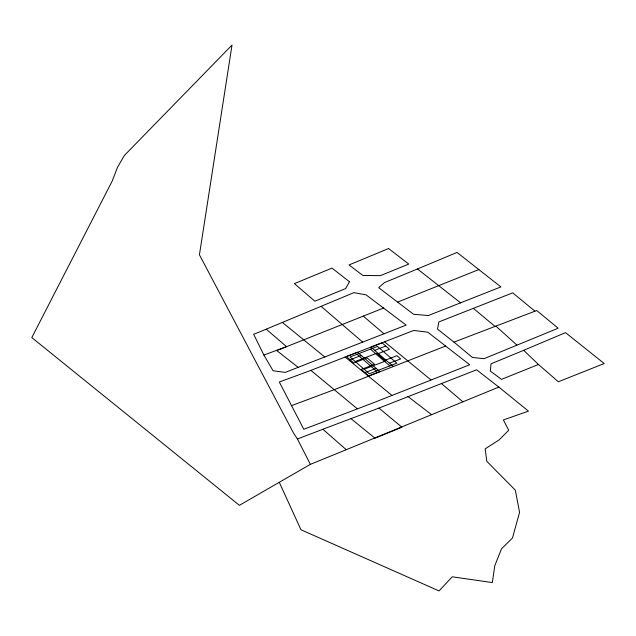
<?xml version="1.0" encoding="UTF-8"?>
<svg xmlns="http://www.w3.org/2000/svg" width="636" height="636" viewBox="0 0 636 636"><rect width="100%" height="100%" fill="white"/><g stroke="black" fill="none" stroke-linecap="round" stroke-linejoin="round"><path stroke-width="0.95" d="M310.368 464.352L239.398 505.326L31.8 337.597L112.222 181.022L117.541 167.252L124.322 155.526L232.013 45.077L199.434 254.805L293.601 433.172L297.425 438.991L310.368 464.352L346.278 449.732L322.873 429.236L378.937 408.089L476.618 369.786L498.767 387.054M453.969 342.12L472.429 357.456L484.02 358.688L558.177 328.216L536.712 310.519L453.969 342.12L437.481 329.114L438.864 321.951L512.703 292.846L534.836 311.099M523.69 350.309L565.515 332.636L604.2 363.53L558.352 381.775L538.461 364.476L523.69 350.309L491.024 363.816L490.34 371.13L501.51 379.358L538.461 364.476M263.868 355.039L286.582 346.7L266.23 329.162L353.878 292.663L365.986 294.794L406.142 325.107L285.286 372.386L273.098 370.788L263.868 355.039L253.661 334.298L266.285 329.186M279.268 482.311L300.963 529.764L439.023 590.923L452.252 576.812L492.336 582.568L494.792 565.698L501.494 548.836L512.489 537.969L519.564 512.378L515.343 490.157L486.818 461.354L485.165 448.881L499.141 439.858L508.736 430.262L503.378 419.927L528.468 411.142L498.823 387.078L346.23 449.716M417.462 268.972L457.038 252.428L500.89 286.916L428.378 315.528L413.583 314.279L378.69 287.679L384.478 282.575L417.462 268.972L460.742 302.951M357.289 408.749L310.861 370.367L413.79 330.442L427.805 332.207L469.71 364.754L375.343 402.016L303.801 429.284L279.323 382.013L310.909 370.39M397.802 302.028L478.9 269.545M383.691 307.991L276.747 350.571L298.205 367.401M445.613 346.04L334.369 389.637L291.248 405.728M350.11 359.761L361.264 355.476M374.652 350.333L385.798 346.048M355.222 361.518L376.655 353.282L385.559 361.01L364.126 369.246M378.356 353.552L389.51 349.267L382.093 342.828L370.939 347.113L393.271 366.495M385.782 359.992L396.936 355.707L400.648 358.927L389.494 363.212M364.953 372.64L376.107 368.355M379.819 371.575L368.665 375.86L361.24 369.421L374.54 364.317L367.115 357.877L353.823 362.981L346.397 356.542L357.551 352.257L379.946 371.686M297.425 438.991L322.929 429.252M407.859 396.466L431.661 414.704M345.078 357.027L391.84 395.338M324.869 357.058L282.543 322.571M351.096 418.742L374.994 438.188L401.928 427.233L378.937 408.089M430.874 379.843L384.597 341.842M473.486 308.476L495.031 326.427M362.743 342.16L321.061 306.321M441.241 383.381L462.936 401.817M363.228 316.06L383.993 333.813M370.454 349.14L389.789 365.915M357.066 354.276L376.401 371.05M495.937 326.157L516.885 345.07M349.466 281.74L345.706 288.545L314.844 301.202L294.404 283.624L331.992 268.106L349.466 281.74M388.58 248.541L349.005 264.958L362.91 275.475L380.415 275.642L408.765 264.083L388.58 248.541M377.514 346.421L350.007 356.995L369.341 373.769L396.848 363.196L377.514 346.421"/></g></svg>
